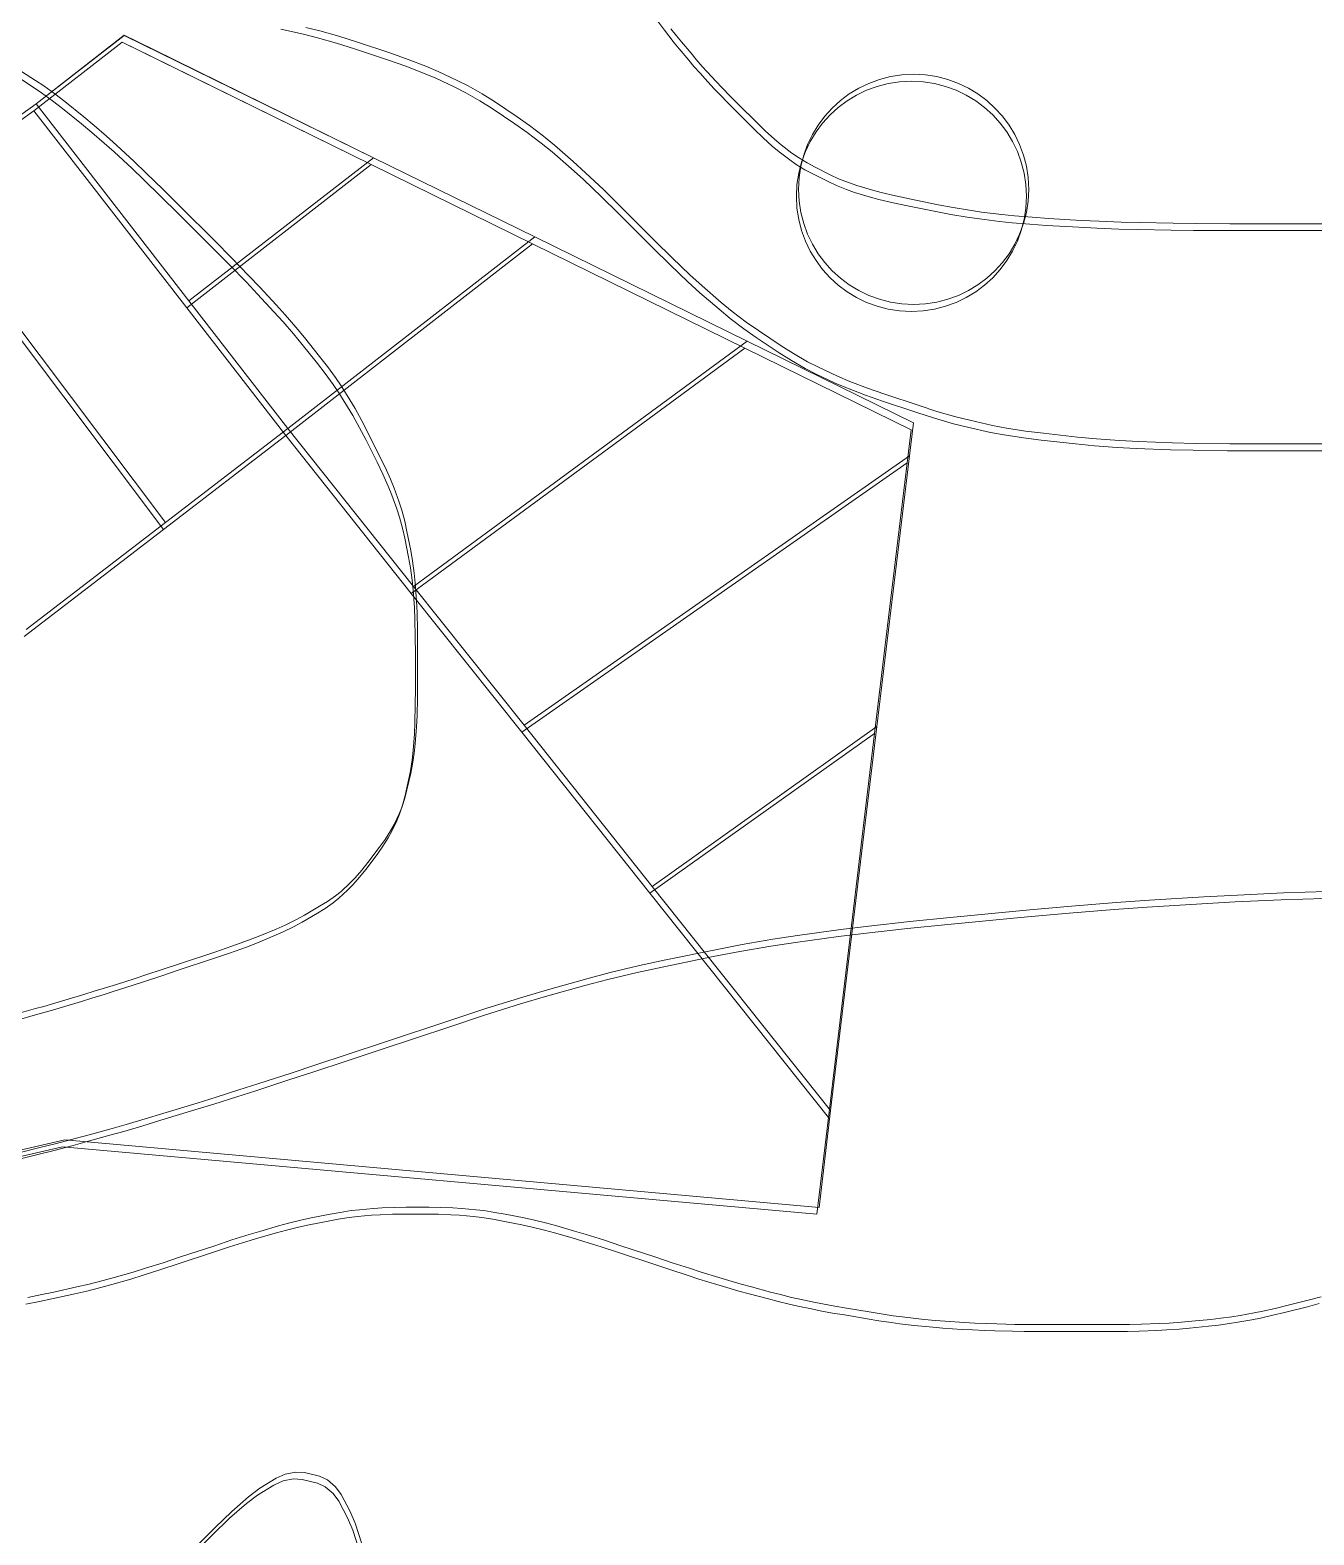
# Model space of a CAD drawing. Header units: metres. Extents: x -1097 to 1588, y -673 to 884.
# Drawn here: x 380.3 to 467.8, y 145.1 to 247.6 of the extents above; entities that cross this region are included whole.
import ezdxf

# ---------------------------------------------------------------- set-up
doc = ezdxf.new("R2010")
doc.units = ezdxf.units.M
doc.layers.add('TERRENO', color=188, linetype='Continuous', lineweight=0, plot=False)
doc.layers.add('VISTA LEJOS', color=7, linetype='Continuous', lineweight=0, plot=False)

msp = doc.modelspace()

# ---------------------------------------------------------------- linework, layer by layer
at = {"layer": 'TERRENO'}
for points in [[(423.06, 248.23), (423.54, 247.58), (423.82, 247.21), (424.2, 246.73), (424.54, 246.32), (425.19, 245.54), (425.54, 245.12), (425.96, 244.65), (426.3, 244.27), (426.9, 243.62), (427.3, 243.21), (427.89, 242.6), (428.48, 242.01), (429.65, 240.84), (430.25, 240.26), (430.88, 239.69), (431.34, 239.31), (432.07, 238.75), (432.51, 238.44), (433.1, 238.08), (433.64, 237.79), (434.68, 237.27), (435.25, 237), (435.93, 236.73), (436.49, 236.54), (437.48, 236.24), (438.14, 236.06), (439.12, 235.83), (440.09, 235.62), (442.03, 235.23), (443.05, 235.04), (444.16, 234.85), (444.99, 234.73), (446.37, 234.56), (447.23, 234.47), (448.43, 234.37), (449.56, 234.29), (451.76, 234.16), (453, 234.1), (454.5, 234.04), (455.76, 234.01), (458.05, 233.97), (459.58, 233.95), (461.9, 233.93), (464.23, 233.93), (468.9, 233.93)], [(397.38, 247.66), (398.94, 247.31), (399.89, 247.07), (401.19, 246.7), (402.4, 246.32), (404.73, 245.54), (405.91, 245.13), (407.12, 244.67), (407.95, 244.31), (409.25, 243.71), (410, 243.32), (410.95, 242.77), (411.78, 242.25), (413.34, 241.21), (414.18, 240.62), (415.13, 239.9), (415.87, 239.29), (417.17, 238.17), (418.01, 237.41), (419.22, 236.26), (420.4, 235.09), (422.73, 232.76), (423.91, 231.6), (425.12, 230.45), (425.95, 229.69), (427.25, 228.57), (428, 227.95), (428.95, 227.23), (429.78, 226.65), (431.34, 225.61), (432.18, 225.08), (433.13, 224.53), (433.87, 224.15), (435.17, 223.54), (436.01, 223.19), (437.22, 222.73), (438.4, 222.32), (440.73, 221.54), (441.94, 221.15), (443.23, 220.78), (444.19, 220.54), (445.74, 220.19), (446.69, 220.01), (447.99, 219.81), (449.2, 219.66), (451.53, 219.4), (452.83, 219.27), (454.38, 219.16), (455.68, 219.09), (458.01, 219), (459.56, 218.97), (461.9, 218.94), (464.23, 218.93), (468.9, 218.93)], [(379.57, 180.2), (380.52, 180.46), (381.08, 180.61), (381.83, 180.83), (382.51, 181.03), (383.81, 181.42), (384.52, 181.64), (385.36, 181.9), (386.04, 182.11), (387.25, 182.5), (388.04, 182.76), (389.22, 183.15), (390.4, 183.54), (392.73, 184.32), (393.89, 184.71), (395.04, 185.12), (395.8, 185.42), (396.92, 185.88), (397.54, 186.15), (398.26, 186.5), (398.84, 186.82), (399.88, 187.43), (400.41, 187.76), (400.96, 188.14), (401.34, 188.45), (401.94, 189), (402.3, 189.36), (402.76, 189.89), (403.17, 190.41), (403.95, 191.44), (404.33, 191.99), (404.71, 192.57), (404.95, 193.01), (405.29, 193.73), (405.48, 194.17), (405.68, 194.79), (405.83, 195.36), (406.09, 196.49), (406.22, 197.12), (406.33, 197.87), (406.4, 198.51), (406.49, 199.66), (406.52, 200.43), (406.55, 201.6), (406.56, 202.76), (406.56, 205.09), (406.55, 206.26), (406.52, 207.45), (406.49, 208.24), (406.4, 209.45), (406.33, 210.13), (406.22, 210.97), (406.09, 211.68), (405.83, 212.97), (405.68, 213.66), (405.48, 214.41), (405.29, 214.97), (404.95, 215.92), (404.71, 216.52), (404.33, 217.35), (403.95, 218.15), (403.17, 219.7), (402.76, 220.5), (402.3, 221.34), (401.94, 221.93), (401.34, 222.88), (400.96, 223.45), (400.41, 224.2), (399.88, 224.88), (398.84, 226.18), (398.26, 226.89), (397.54, 227.72), (396.92, 228.4), (395.8, 229.61), (395.04, 230.41), (393.89, 231.59), (392.73, 232.76), (390.4, 235.09), (389.22, 236.26), (388.04, 237.41), (387.25, 238.17), (386.04, 239.29), (385.36, 239.9), (384.52, 240.62), (383.81, 241.21), (382.51, 242.25), (381.83, 242.77), (381.08, 243.32), (380.52, 243.71), (379.57, 244.31)], [(378.4, 170.38), (380.73, 170.97), (381.94, 171.27), (383.23, 171.61), (384.18, 171.87), (385.74, 172.3), (386.69, 172.57), (387.99, 172.95), (389.2, 173.32), (391.53, 174.03), (392.82, 174.43), (394.38, 174.92), (395.68, 175.34), (398.01, 176.09), (399.56, 176.6), (401.9, 177.37), (404.23, 178.15), (408.9, 179.7), (411.27, 180.48), (413.71, 181.25), (415.42, 181.75), (418.1, 182.5), (419.67, 182.91), (421.68, 183.39), (423.48, 183.78), (426.85, 184.47), (428.67, 184.82), (430.77, 185.19), (432.45, 185.44), (435.39, 185.85), (437.3, 186.08), (440.1, 186.39), (442.84, 186.67), (448.28, 187.19), (451.12, 187.44), (454.17, 187.69), (456.43, 187.85), (460.14, 188.08), (462.43, 188.2), (465.56, 188.34), (468.51, 188.44)], [(380, 160.79), (380.95, 160.98), (381.78, 161.15), (383.34, 161.5), (384.17, 161.69), (385.13, 161.93), (385.87, 162.14), (387.17, 162.51), (388.01, 162.77), (389.21, 163.15), (390.4, 163.54), (392.73, 164.31), (393.9, 164.7), (395.08, 165.07), (395.88, 165.31), (397.09, 165.66), (397.77, 165.84), (398.6, 166.04), (399.31, 166.2), (400.61, 166.46), (401.29, 166.58), (402.04, 166.7), (402.61, 166.76), (403.56, 166.85), (404.15, 166.89), (404.99, 166.92), (405.78, 166.93), (407.34, 166.93), (408.14, 166.92), (408.97, 166.89), (409.57, 166.85), (410.52, 166.76), (411.08, 166.7), (411.83, 166.58), (412.51, 166.46), (413.81, 166.2), (414.52, 166.04), (415.36, 165.84), (416.04, 165.66), (417.25, 165.31), (418.04, 165.07), (419.22, 164.7), (420.4, 164.31), (422.73, 163.54), (423.9, 163.15), (425.08, 162.77), (425.88, 162.51), (427.09, 162.14), (427.77, 161.93), (428.6, 161.69), (429.31, 161.5), (430.61, 161.15), (431.29, 160.98), (432.04, 160.79), (432.61, 160.67), (433.56, 160.47), (434.15, 160.35), (434.99, 160.19), (435.79, 160.06), (437.34, 159.8), (438.14, 159.67), (438.97, 159.54), (439.57, 159.46), (440.52, 159.35), (441.08, 159.29), (441.83, 159.22), (442.51, 159.17), (443.81, 159.08), (444.52, 159.04), (445.36, 159), (446.04, 158.98), (447.25, 158.95), (448.04, 158.94), (449.23, 158.93), (450.4, 158.93), (452.73, 158.93), (453.9, 158.93), (455.08, 158.94), (455.88, 158.96), (457.09, 159.01), (457.77, 159.04), (458.6, 159.1), (459.32, 159.16), (460.61, 159.29), (461.29, 159.37), (462.04, 159.47), (462.61, 159.56), (463.56, 159.73), (464.15, 159.85), (464.99, 160.04), (465.79, 160.23), (467.34, 160.62), (468.14, 160.83)], [(390.4, 142.76), (392.73, 145.09), (393.89, 146.21), (395.04, 147.21), (395.8, 147.78), (396.92, 148.47), (397.54, 148.75), (398.26, 148.89), (398.84, 148.86), (399.88, 148.6), (400.41, 148.36), (400.96, 147.9), (401.34, 147.37), (401.94, 146.24), (402.3, 145.4), (402.76, 143.99)]]:
    msp.add_lwpolyline(points, dxfattribs=at)
at = {"layer": 'VISTA LEJOS'}
for points in [[(423.06, 248.23), (423.54, 247.58), (423.82, 247.21), (424.2, 246.73), (424.54, 246.32), (425.19, 245.54), (425.54, 245.12), (425.96, 244.65), (426.3, 244.27), (426.9, 243.62), (427.3, 243.21), (427.89, 242.6), (428.48, 242.01), (429.65, 240.84), (430.25, 240.26), (430.88, 239.69), (431.34, 239.31), (432.07, 238.75), (432.51, 238.44), (433.1, 238.08), (433.64, 237.79), (434.68, 237.27), (435.25, 237), (435.93, 236.73), (436.49, 236.54), (437.48, 236.24), (438.14, 236.06), (439.12, 235.83), (440.09, 235.62), (442.03, 235.23), (443.05, 235.04), (444.16, 234.85), (444.99, 234.73), (446.37, 234.56), (447.23, 234.47), (448.43, 234.37), (449.56, 234.29), (451.76, 234.16), (453, 234.1), (454.5, 234.04), (455.76, 234.01), (458.05, 233.97), (459.58, 233.95), (461.9, 233.93), (464.23, 233.93), (468.9, 233.93)], [(380.71, 242.57), (386.72, 247.24)], [(380.71, 242.57), (386.72, 247.23)], [(386.72, 247.24), (388.72, 246.26)], [(386.72, 247.23), (403.7, 238.9)], [(386.72, 247.23), (386.72, 247.23)], [(397.38, 247.66), (398.94, 247.31), (399.89, 247.07), (401.19, 246.7), (402.4, 246.32), (404.73, 245.54), (405.91, 245.13), (407.12, 244.67), (407.95, 244.31), (409.25, 243.71), (410, 243.32), (410.95, 242.77), (411.78, 242.25), (413.34, 241.21), (414.18, 240.62), (415.13, 239.9), (415.87, 239.29), (417.17, 238.17), (418.01, 237.41), (419.22, 236.26), (420.4, 235.09), (422.73, 232.76), (423.91, 231.6), (425.12, 230.45), (425.95, 229.69), (427.25, 228.57), (428, 227.95), (428.95, 227.23), (429.78, 226.65), (431.34, 225.61), (432.18, 225.08), (433.13, 224.53), (433.87, 224.15), (435.17, 223.54), (436.01, 223.19), (437.22, 222.73), (438.4, 222.32), (440.73, 221.54), (441.94, 221.15), (443.23, 220.78), (444.19, 220.54), (445.74, 220.19), (446.69, 220.01), (447.99, 219.81), (449.2, 219.66), (451.53, 219.4), (452.83, 219.27), (454.38, 219.16), (455.68, 219.09), (458.01, 219), (459.56, 218.97), (461.9, 218.94), (464.23, 218.93), (468.9, 218.93)], [(399.09, 247.78), (400.04, 247.54), (401.34, 247.17), (402.55, 246.79), (404.88, 246.01), (406.06, 245.6), (407.27, 245.13), (408.1, 244.78), (409.4, 244.17), (410.15, 243.79), (411.1, 243.24), (411.94, 242.72), (413.49, 241.68), (414.33, 241.09), (415.28, 240.37), (416.03, 239.76), (417.32, 238.64), (418.16, 237.88), (419.37, 236.73), (420.55, 235.56), (422.88, 233.23), (424.06, 232.07), (425.27, 230.92), (426.11, 230.16), (427.4, 229.04), (428.15, 228.42), (429.1, 227.7), (429.94, 227.12), (431.49, 226.08), (432.33, 225.55), (433.28, 225), (434.03, 224.62), (435.32, 224.01), (436.16, 223.66), (437.37, 223.2), (438.55, 222.79), (440.88, 222.01), (442.09, 221.62), (443.39, 221.25), (444.34, 221.01), (445.89, 220.66), (446.84, 220.48), (448.14, 220.28), (449.35, 220.13), (451.68, 219.87), (452.98, 219.74), (454.53, 219.63), (455.83, 219.56), (458.16, 219.47), (459.72, 219.44), (462.05, 219.41), (464.38, 219.4), (469.05, 219.4)], [(423.97, 247.68), (424.35, 247.2), (424.69, 246.79), (425.34, 246.01), (425.69, 245.59), (426.11, 245.12), (426.45, 244.74), (427.06, 244.09), (427.45, 243.68), (428.04, 243.07), (428.63, 242.48), (429.8, 241.31), (430.4, 240.73), (431.03, 240.16), (431.49, 239.78), (432.22, 239.22), (432.66, 238.91), (433.25, 238.55), (433.8, 238.26), (434.83, 237.74), (435.4, 237.47), (436.08, 237.2), (436.64, 237.01), (437.63, 236.71), (438.29, 236.53), (439.27, 236.3), (440.24, 236.09), (442.19, 235.7), (443.2, 235.51), (444.31, 235.32), (445.14, 235.2), (446.52, 235.03), (447.38, 234.94), (448.58, 234.84), (449.71, 234.76), (451.92, 234.63), (453.15, 234.57), (454.65, 234.51), (455.91, 234.48), (458.2, 234.44), (459.73, 234.42), (462.05, 234.4), (464.38, 234.4), (469.05, 234.4)], [(380.56, 242.1), (386.57, 246.77)], [(380.56, 242.1), (386.57, 246.76)], [(386.57, 246.77), (388.57, 245.79)], [(386.57, 246.76), (403.55, 238.43)], [(386.57, 246.76), (386.57, 246.76)], [(388.72, 246.26), (403.7, 238.9)], [(388.57, 245.79), (403.55, 238.43)], [(379.57, 180.2), (380.52, 180.46), (381.08, 180.61), (381.83, 180.83), (382.51, 181.03), (383.81, 181.42), (384.52, 181.64), (385.36, 181.9), (386.04, 182.11), (387.25, 182.5), (388.04, 182.76), (389.22, 183.15), (390.4, 183.54), (392.73, 184.32), (393.89, 184.71), (395.04, 185.12), (395.8, 185.42), (396.92, 185.88), (397.54, 186.15), (398.26, 186.5), (398.84, 186.82), (399.88, 187.43), (400.41, 187.76), (400.96, 188.14), (401.34, 188.45), (401.94, 189), (402.3, 189.36), (402.76, 189.89), (403.17, 190.41), (403.95, 191.44), (404.33, 191.99), (404.71, 192.57), (404.95, 193.01), (405.29, 193.73), (405.48, 194.17), (405.68, 194.79), (405.83, 195.36), (406.09, 196.49), (406.22, 197.12), (406.33, 197.87), (406.4, 198.51), (406.49, 199.66), (406.52, 200.43), (406.55, 201.6), (406.56, 202.76), (406.56, 205.09), (406.55, 206.26), (406.52, 207.45), (406.49, 208.24), (406.4, 209.45), (406.33, 210.13), (406.22, 210.97), (406.09, 211.68), (405.83, 212.97), (405.68, 213.66), (405.48, 214.41), (405.29, 214.97), (404.95, 215.92), (404.71, 216.52), (404.33, 217.35), (403.95, 218.15), (403.17, 219.7), (402.76, 220.5), (402.3, 221.34), (401.94, 221.93), (401.34, 222.88), (400.96, 223.45), (400.41, 224.2), (399.88, 224.88), (398.84, 226.18), (398.26, 226.89), (397.54, 227.72), (396.92, 228.4), (395.8, 229.61), (395.04, 230.41), (393.89, 231.59), (392.73, 232.76), (390.4, 235.09), (389.22, 236.26), (388.04, 237.41), (387.25, 238.17), (386.04, 239.29), (385.36, 239.9), (384.52, 240.62), (383.81, 241.21), (382.51, 242.25), (381.83, 242.77), (381.08, 243.32), (380.52, 243.71), (379.57, 244.31)], [(379.72, 180.67), (380.67, 180.93), (381.23, 181.08), (381.98, 181.3), (382.66, 181.5), (383.96, 181.89), (384.67, 182.11), (385.51, 182.37), (386.19, 182.58), (387.4, 182.97), (388.19, 183.23), (389.38, 183.62), (390.55, 184.01), (392.88, 184.78), (394.04, 185.18), (395.19, 185.59), (395.95, 185.89), (397.07, 186.35), (397.69, 186.62), (398.41, 186.97), (398.99, 187.29), (400.03, 187.9), (400.56, 188.23), (401.11, 188.61), (401.49, 188.92), (402.1, 189.47), (402.45, 189.83), (402.91, 190.36), (403.32, 190.88), (404.1, 191.91), (404.49, 192.46), (404.86, 193.04), (405.1, 193.48), (405.45, 194.2), (405.63, 194.64), (405.83, 195.26), (405.98, 195.83), (406.24, 196.96), (406.37, 197.59), (406.48, 198.34), (406.55, 198.98), (406.64, 200.13), (406.67, 200.9), (406.7, 202.07), (406.71, 203.23), (406.71, 205.56), (406.7, 206.73), (406.67, 207.91), (406.64, 208.71), (406.55, 209.92), (406.48, 210.6), (406.37, 211.44), (406.24, 212.15), (405.98, 213.44), (405.83, 214.13), (405.63, 214.88), (405.45, 215.44), (405.1, 216.39), (404.86, 216.99), (404.49, 217.82), (404.1, 218.62), (403.32, 220.17), (402.91, 220.97), (402.45, 221.81), (402.1, 222.4), (401.49, 223.35), (401.11, 223.92), (400.56, 224.67), (400.03, 225.35), (398.99, 226.64), (398.41, 227.36), (397.69, 228.19), (397.07, 228.87), (395.95, 230.08), (395.19, 230.88), (394.04, 232.06), (392.88, 233.23), (390.55, 235.56), (389.38, 236.73), (388.19, 237.88), (387.4, 238.64), (386.19, 239.76), (385.51, 240.37), (384.67, 241.09), (383.96, 241.68), (382.66, 242.72), (381.98, 243.24), (381.23, 243.79), (380.67, 244.17), (379.72, 244.78)], [(372.35, 236.2), (380.56, 242.1)], [(372.5, 236.67), (380.71, 242.57)], [(390.98, 228.67), (380.56, 242.1)], [(380.56, 242.1), (390.98, 228.67)], [(391.13, 229.14), (380.71, 242.57)], [(380.71, 242.57), (391.13, 229.14)], [(391.13, 229.14), (403.7, 238.9)], [(403.7, 238.9), (391.13, 229.14)], [(403.7, 238.9), (414.69, 233.5)], [(403.7, 238.9), (403.7, 238.9)], [(390.98, 228.67), (403.55, 238.43)], [(403.55, 238.43), (390.98, 228.67)], [(403.55, 238.43), (414.54, 233.03)], [(403.55, 238.43), (403.55, 238.43)], [(389.39, 213.58), (372.35, 236.2)], [(372.35, 236.2), (389.39, 213.58)], [(389.54, 214.05), (372.5, 236.67)], [(372.5, 236.67), (389.54, 214.05)], [(397.72, 219.98), (414.54, 233.03)], [(414.54, 233.03), (397.72, 219.98)], [(397.87, 220.45), (414.69, 233.5)], [(414.69, 233.5), (397.87, 220.45)], [(414.54, 233.03), (429.01, 225.92)], [(414.54, 233.03), (414.54, 233.03)], [(414.69, 233.5), (429.16, 226.39)], [(414.69, 233.5), (414.69, 233.5)], [(397.72, 219.98), (390.98, 228.67)], [(390.98, 228.67), (397.72, 219.98)], [(397.87, 220.45), (391.13, 229.14)], [(391.13, 229.14), (397.87, 220.45)], [(429.01, 225.92), (406.28, 209.22)], [(406.28, 209.22), (429.01, 225.92)], [(429.16, 226.39), (406.43, 209.69)], [(406.43, 209.69), (429.16, 226.39)], [(429.01, 225.92), (440.35, 220.36)], [(429.01, 225.92), (429.01, 225.92)], [(429.16, 226.39), (440.5, 220.83)], [(429.16, 226.39), (429.16, 226.39)], [(389.54, 214.05), (397.87, 220.45)], [(397.87, 220.45), (389.54, 214.05)], [(397.87, 220.45), (406.43, 209.69)], [(406.43, 209.69), (397.87, 220.45)], [(397.87, 220.45), (397.87, 220.45)], [(440.5, 220.83), (440.22, 218.58)], [(389.39, 213.58), (397.72, 219.98)], [(397.72, 219.98), (389.39, 213.58)], [(397.72, 219.98), (406.28, 209.22)], [(406.28, 209.22), (397.72, 219.98)], [(397.72, 219.98), (397.72, 219.98)], [(440.35, 220.36), (440.07, 218.11)], [(413.96, 200.23), (440.22, 218.58)], [(440.22, 218.58), (413.96, 200.23)], [(440.22, 218.58), (438, 200.14)], [(413.81, 199.76), (440.07, 218.11)], [(440.07, 218.11), (413.81, 199.76)], [(440.07, 218.11), (437.85, 199.67)], [(379.89, 206.29), (389.39, 213.58)], [(389.39, 213.58), (379.89, 206.29)], [(380.04, 206.76), (389.54, 214.05)], [(389.54, 214.05), (380.04, 206.76)], [(406.28, 209.22), (413.81, 199.76)], [(413.81, 199.76), (406.28, 209.22)], [(406.43, 209.69), (413.96, 200.23)], [(413.96, 200.23), (406.43, 209.69)], [(413.96, 200.23), (422.69, 189.26)], [(422.69, 189.26), (413.96, 200.23)], [(422.69, 189.26), (438, 200.14)], [(438, 200.14), (422.69, 189.26)], [(438, 200.14), (434.85, 173.98)], [(413.81, 199.76), (422.54, 188.79)], [(422.54, 188.79), (413.81, 199.76)], [(422.54, 188.79), (437.85, 199.67)], [(437.85, 199.67), (422.54, 188.79)], [(437.85, 199.67), (434.7, 173.51)], [(378.55, 170.85), (380.88, 171.44), (382.09, 171.74), (383.38, 172.08), (384.33, 172.34), (385.89, 172.77), (386.84, 173.04), (388.14, 173.42), (389.35, 173.79), (391.68, 174.5), (392.98, 174.9), (394.53, 175.39), (395.83, 175.81), (398.16, 176.56), (399.71, 177.07), (402.05, 177.84), (404.38, 178.62), (409.05, 180.17), (411.42, 180.95), (413.87, 181.72), (415.57, 182.22), (418.25, 182.97), (419.82, 183.38), (421.83, 183.86), (423.63, 184.25), (427, 184.94), (428.82, 185.29), (430.92, 185.66), (432.6, 185.91), (435.54, 186.32), (437.45, 186.55), (440.25, 186.86), (442.99, 187.14), (448.44, 187.66), (451.27, 187.91), (454.32, 188.16), (456.58, 188.32), (460.29, 188.55), (462.58, 188.67), (465.72, 188.81), (468.66, 188.91)], [(422.54, 188.79), (434.7, 173.51)], [(434.7, 173.51), (422.54, 188.79)], [(422.54, 188.79), (422.54, 188.79)], [(422.69, 189.26), (434.85, 173.98)], [(434.85, 173.98), (422.69, 189.26)], [(422.69, 189.26), (422.69, 189.26)], [(378.4, 170.38), (380.73, 170.97), (381.94, 171.27), (383.23, 171.61), (384.18, 171.87), (385.74, 172.3), (386.69, 172.57), (387.99, 172.95), (389.2, 173.32), (391.53, 174.03), (392.82, 174.43), (394.38, 174.92), (395.68, 175.34), (398.01, 176.09), (399.56, 176.6), (401.9, 177.37), (404.23, 178.15), (408.9, 179.7), (411.27, 180.48), (413.71, 181.25), (415.42, 181.75), (418.1, 182.5), (419.67, 182.91), (421.68, 183.39), (423.48, 183.78), (426.85, 184.47), (428.67, 184.82), (430.77, 185.19), (432.45, 185.44), (435.39, 185.85), (437.3, 186.08), (440.1, 186.39), (442.84, 186.67), (448.28, 187.19), (451.12, 187.44), (454.17, 187.69), (456.43, 187.85), (460.14, 188.08), (462.43, 188.2), (465.56, 188.34), (468.51, 188.44)], [(434.7, 173.51), (433.92, 166.92)], [(434.85, 173.98), (434.07, 167.39)], [(382.51, 171.51), (372.54, 169.23)], [(382.66, 171.98), (372.69, 169.7)], [(433.92, 166.92), (382.51, 171.51)], [(434.07, 167.39), (382.66, 171.98)], [(380.15, 161.26), (381.1, 161.45), (381.93, 161.62), (383.49, 161.97), (384.33, 162.16), (385.28, 162.4), (386.02, 162.61), (387.32, 162.98), (388.16, 163.24), (389.37, 163.62), (390.55, 164.01), (392.88, 164.78), (394.05, 165.17), (395.23, 165.54), (396.03, 165.78), (397.24, 166.13), (397.92, 166.31), (398.75, 166.51), (399.46, 166.67), (400.76, 166.93), (401.44, 167.05), (402.19, 167.17), (402.76, 167.23), (403.71, 167.32), (404.3, 167.36), (405.14, 167.39), (405.94, 167.4), (407.49, 167.4), (408.29, 167.39), (409.12, 167.36), (409.72, 167.32), (410.67, 167.23), (411.23, 167.17), (411.98, 167.05), (412.67, 166.93), (413.96, 166.67), (414.67, 166.51), (415.51, 166.31), (416.19, 166.13), (417.4, 165.78), (418.19, 165.54), (419.38, 165.17), (420.55, 164.78), (422.88, 164.01), (424.05, 163.62), (425.23, 163.24), (426.03, 162.98), (427.24, 162.61), (427.92, 162.4), (428.75, 162.16), (429.47, 161.97), (430.76, 161.62), (431.44, 161.45), (432.19, 161.26), (432.76, 161.14), (433.71, 160.93), (434.3, 160.82), (435.14, 160.66), (435.94, 160.53), (437.49, 160.27), (438.29, 160.14), (439.12, 160.01), (439.72, 159.93), (440.67, 159.82), (441.24, 159.76), (441.98, 159.69), (442.67, 159.64), (443.96, 159.55), (444.67, 159.51), (445.51, 159.47), (446.19, 159.45), (447.4, 159.42), (448.2, 159.41), (449.38, 159.4), (450.55, 159.4), (452.88, 159.4), (454.05, 159.4), (455.23, 159.41), (456.03, 159.43), (457.24, 159.48), (457.92, 159.51), (458.76, 159.57), (459.47, 159.63), (460.76, 159.76), (461.44, 159.84), (462.19, 159.94), (462.76, 160.03), (463.71, 160.2), (464.3, 160.32), (465.14, 160.51), (465.94, 160.7), (467.49, 161.09), (468.29, 161.3)], [(380, 160.79), (380.95, 160.98), (381.78, 161.15), (383.34, 161.5), (384.17, 161.69), (385.13, 161.93), (385.87, 162.14), (387.17, 162.51), (388.01, 162.77), (389.21, 163.15), (390.4, 163.54), (392.73, 164.31), (393.9, 164.7), (395.08, 165.07), (395.88, 165.31), (397.09, 165.66), (397.77, 165.84), (398.6, 166.04), (399.31, 166.2), (400.61, 166.46), (401.29, 166.58), (402.04, 166.7), (402.61, 166.76), (403.56, 166.85), (404.15, 166.89), (404.99, 166.92), (405.78, 166.93), (407.34, 166.93), (408.14, 166.92), (408.97, 166.89), (409.57, 166.85), (410.52, 166.76), (411.08, 166.7), (411.83, 166.58), (412.51, 166.46), (413.81, 166.2), (414.52, 166.04), (415.36, 165.84), (416.04, 165.66), (417.25, 165.31), (418.04, 165.07), (419.22, 164.7), (420.4, 164.31), (422.73, 163.54), (423.9, 163.15), (425.08, 162.77), (425.88, 162.51), (427.09, 162.14), (427.77, 161.93), (428.6, 161.69), (429.31, 161.5), (430.61, 161.15), (431.29, 160.98), (432.04, 160.79), (432.61, 160.67), (433.56, 160.47), (434.15, 160.35), (434.99, 160.19), (435.79, 160.06), (437.34, 159.8), (438.14, 159.67), (438.97, 159.54), (439.57, 159.46), (440.52, 159.35), (441.08, 159.29), (441.83, 159.22), (442.51, 159.17), (443.81, 159.08), (444.52, 159.04), (445.36, 159), (446.04, 158.98), (447.25, 158.95), (448.04, 158.94), (449.23, 158.93), (450.4, 158.93), (452.73, 158.93), (453.9, 158.93), (455.08, 158.94), (455.88, 158.96), (457.09, 159.01), (457.77, 159.04), (458.6, 159.1), (459.32, 159.16), (460.61, 159.29), (461.29, 159.37), (462.04, 159.47), (462.61, 159.56), (463.56, 159.73), (464.15, 159.85), (464.99, 160.04), (465.79, 160.23), (467.34, 160.62), (468.14, 160.83)], [(390.4, 142.76), (392.73, 145.09), (393.89, 146.21), (395.04, 147.21), (395.8, 147.78), (396.92, 148.47), (397.54, 148.75), (398.26, 148.89), (398.84, 148.86), (399.88, 148.6), (400.41, 148.36), (400.96, 147.9), (401.34, 147.37), (401.94, 146.24), (402.3, 145.4), (402.76, 143.99)], [(390.55, 143.23), (392.88, 145.56), (394.04, 146.68), (395.19, 147.68), (395.95, 148.25), (397.07, 148.94), (397.69, 149.22), (398.41, 149.36), (398.99, 149.32), (400.03, 149.07), (400.56, 148.83), (401.11, 148.36), (401.49, 147.84), (402.1, 146.71), (402.45, 145.87), (402.91, 144.46)]]:
    msp.add_lwpolyline(points, dxfattribs=at)
for centre in [(440.36, 236.27), (440.36, 236.27), (440.51, 236.74)]:
    msp.add_circle(centre, 7.84, dxfattribs=at)

doc.saveas('drawing.dxf')
